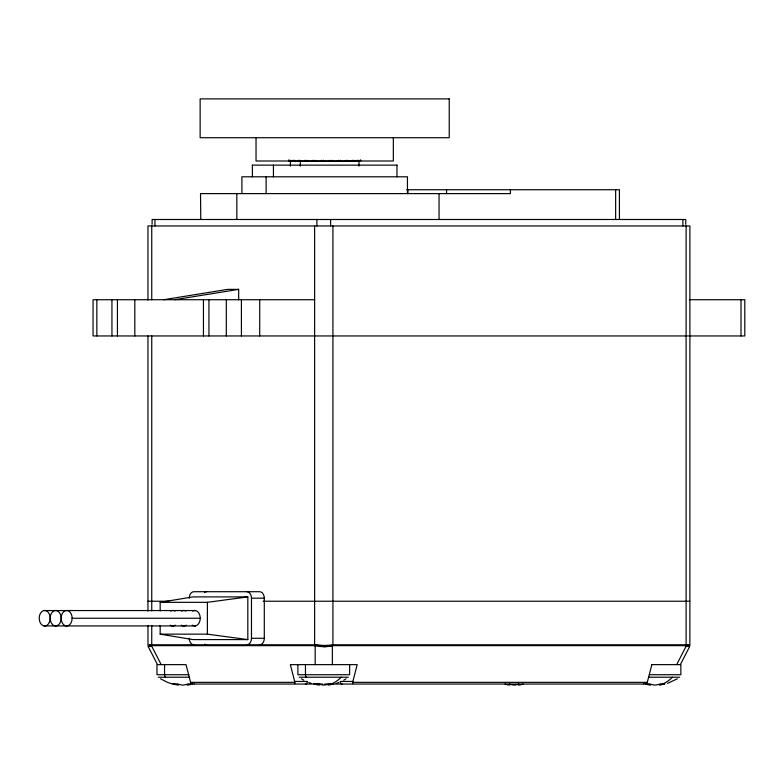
<?xml version="1.0" encoding="UTF-8"?>
<svg xmlns="http://www.w3.org/2000/svg" width="784" height="784" viewBox="0 0 784 784"><rect width="100%" height="100%" fill="white"/><g stroke="black" fill="none" stroke-linecap="round" stroke-linejoin="round"><path stroke-width="1.18" d="M352.751 683.736L352.751 682.345A2.911 1.931 -62.8 0 1 352.869 681.453L357.2 664.636L290.335 664.636L294.666 681.453A2.911 1.931 62.8 0 1 294.784 682.345L294.784 683.736M349.644 664.636L349.644 674.72L297.891 674.72L297.891 664.636M358.964 166.149L358.964 161.259L360.072 160.269M304.858 160.269L304.653 161.259M651.837 664.636L647.506 681.453A2.911 1.931 -62.8 0 1 647.163 682.345L352.751 682.345M353.76 160.269L353.496 161.259M312.689 160.269L312.179 161.259M676.67 664.636L686.412 645.702A2.587 1.911 -76.4 0 0 686.627 644.811L688.822 645.242M680.345 664.636L689.616 646.633L686.412 645.702A3.587 2.381 -62.8 0 0 686 645.653L332.808 645.653A3.587 2.381 -62.8 0 0 332.367 645.702A12.818 3.587 0 0 1 314.972 645.663M358.092 160.269L357.514 161.259M321.224 160.269L320.421 161.259M360.473 160.269L359.621 161.259L360.777 160.269M360.905 160.269L359.925 161.259L289.443 161.259L288.463 160.269M329.956 160.269L328.917 161.259M338.374 160.269L337.169 161.259M357.181 160.269L355.877 161.259M346.009 160.269L344.695 161.259M352.398 160.269L351.056 161.259M343.764 680.189L346.126 678.777M677.356 678.777L667.419 683.432M336.189 683.432L338.786 682.521M148.294 646.614L149.029 646.398M149.401 646.3L151.439 645.702A3.587 2.381 62.8 0 1 151.861 645.653L314.727 645.653A3.587 2.381 62.8 0 1 315.168 645.702L315.168 664.636M148.362 646.594L150.891 645.859M315.168 645.702A2.587 1.695 -77.8 0 1 315.168 644.811A5.4 3.479 57.2 0 0 314.619 644.762L151.743 644.762A5.4 3.479 57.2 0 0 151.224 644.811L147.99 645.438L147.96 625.544M149.029 645.242L150.665 644.928M160.171 610.893L160.171 602.328L192.923 596.889L247.822 596.889L247.822 639.587L192.923 639.587L160.171 634.148L160.171 625.583M163.64 299.723L227.693 289.365L238.669 289.365L238.669 299.723M174.616 299.723L238.669 289.365M160.171 602.328L207.378 602.328L247.822 596.889M187.219 685.108A41.395 29.126 81.9 0 0 192.55 683.805L188.376 683.805A41.395 29.126 -81.9 0 1 182.858 685.108A41.395 29.126 81.9 0 1 177.331 683.805A39.288 23.148 -46.8 0 1 173.166 683.805A41.395 29.126 -81.9 0 0 178.497 685.108M328.124 685.108A41.395 29.126 81.9 0 0 333.465 683.805L329.29 683.805A41.395 29.126 -81.9 0 1 323.763 685.108A41.395 29.126 81.9 0 1 318.245 683.805A39.288 23.148 -46.8 0 1 314.07 683.805A41.395 29.126 -81.9 0 0 319.411 685.108M659.354 685.108A41.395 29.126 81.9 0 0 664.695 683.805L660.52 683.805A41.395 29.126 -81.9 0 1 655.003 685.108A41.395 29.126 81.9 0 1 649.475 683.805A39.288 23.148 -46.8 0 1 645.301 683.805A41.395 29.126 -81.9 0 0 650.642 685.108M324.351 646.633L323.772 646.633L324.498 646.624A12.848 3.636 0 0 0 332.426 645.722M252.232 165.14L397.135 165.14M406.72 189.728L619.419 189.728L619.429 219.491M314.619 299.723L93.061 299.723L93.051 335.954L744.79 335.954L744.8 299.723L689.401 299.723M246.911 591.714A6.468 4.577 -90 0 1 251.478 598.182L264.296 598.182L264.296 638.294A6.468 4.577 -90 0 1 259.72 644.762M147.96 601.23L168.893 601.23M263.189 601.23L689.891 601.23M43.904 610.55L195.53 610.55M72.138 618.243A7.762 5.488 -90 0 0 66.65 610.471A7.762 5.488 -90 0 0 61.162 618.243A7.762 5.488 90 0 1 55.674 626.004A7.762 5.488 90 0 1 50.176 618.243A7.762 5.488 -90 0 1 55.674 610.471A7.762 5.488 -90 0 1 61.162 618.243A7.762 5.488 90 0 0 66.65 626.004A7.762 5.488 90 0 0 72.138 618.243L200.243 618.243A7.762 5.488 90 0 0 192.599 611.089M43.904 625.926L195.53 625.926M160.171 634.148L207.378 634.148L247.822 639.587M246.911 644.762A6.468 4.577 -90 0 0 251.478 638.294L264.296 638.294M651.7 664.636L680.875 664.636L680.875 674.72L649.838 674.72M188.944 674.72L156.976 674.72L156.976 664.636L186.024 664.636L190.355 681.453A2.911 1.931 62.8 0 0 190.688 682.345L294.784 682.345M158.25 677.219L189.228 677.219M299.165 677.219L348.37 677.219M648.623 677.219L679.601 677.219M294.666 681.453L307.299 681.453M352.869 681.453L340.236 681.453A2.587 1.833 90 0 0 342.069 684.04M194.128 684.04L322.802 684.04M324.733 684.04L643.723 684.04M314.825 683.864L314.07 683.805M173.666 683.844L173.166 683.805M688.95 645.261L689.871 645.438L689.9 225.959L147.96 225.959L147.96 300.086M689.097 645.291L686.627 644.811A5.4 3.479 -57.2 0 0 686.108 644.762L332.916 644.762A5.4 3.479 -57.2 0 0 332.367 644.811A12.809 2.45 0 0 1 315.07 644.811A12.838 2.538 0 0 0 323.459 645.536M173.078 684.167L167.835 682.521L160.495 678.777M686.412 645.702L689.508 646.604M308.749 682.521L311.346 683.432M301.409 678.777L303.771 680.189M301.066 161.259L299.723 160.269M295.49 161.259L294.167 160.269M308.014 161.259L306.74 160.269M291.619 161.259L290.374 160.269M289.737 160.269L290.472 161.259L290.403 166.149M315.923 161.259L314.786 160.269M288.581 160.269L289.659 161.259L288.894 160.269M324.351 161.259L323.42 160.269M332.788 161.259L332.122 160.269M161.181 664.636L151.439 645.702A2.587 1.911 76.4 0 1 151.224 644.811M148.245 646.633L157.506 664.636M293.471 161.259L293.03 160.269M340.766 161.259L340.393 160.269M298.302 161.259L298.175 160.269M347.802 161.259L347.743 160.269M200.773 219.491L200.528 193.609L510.413 193.609L510.413 189.728M741.007 299.723L741.007 335.954M686.108 225.959L686.108 644.762A2.587 1.833 -90 0 1 686 645.653M685.745 224.342L685.745 219.491L152.116 219.491L152.106 224.342M682.903 219.491L682.903 225.959M615.646 189.728L615.646 219.491M446.537 189.728L446.537 193.609M439.05 193.609L439.05 219.491M407.935 189.728L407.935 193.609M407.445 193.609L407.445 176.792L241.884 176.792L241.923 193.609M396.959 165.14L396.959 176.792M393.333 137.71L393.333 161.004L256.035 161.004L256.035 137.71M332.916 225.959L332.916 644.762A2.587 1.833 90 0 1 332.808 645.653M332.367 664.636L332.367 645.702A2.587 1.695 77.8 0 0 332.367 644.811M330.632 219.491L330.632 225.959M316.903 219.491L316.903 225.959M314.619 225.959L314.619 644.762A2.587 1.833 -90 0 0 314.727 645.653M305.466 664.636L305.466 674.72A3.107 2.195 -90 0 0 306.358 677.219M300.321 161.259L300.321 166.149M273.44 165.14L273.44 176.792M266.119 176.792L266.119 193.609M259.72 299.723L259.72 335.954M252.399 165.14L252.399 176.792M251.478 598.182L251.478 638.294M241.413 299.723L241.413 335.954M236.837 193.609L236.837 219.491M226.321 299.723L226.321 335.954M208.936 299.723L208.936 335.954M207.378 602.328L207.378 634.148M203.448 299.723L203.448 335.954M164.552 664.636L164.552 674.72A3.107 2.195 90 0 0 165.444 677.219M154.948 219.491L154.948 225.959M151.743 225.959L151.743 299.723M151.743 335.954L151.743 610.903M151.743 625.416L151.743 644.762A2.587 1.833 -90 0 0 151.861 645.653M147.96 335.954L147.96 611.177M134.819 299.723L134.819 335.954M117.433 299.723L117.433 335.954M111.945 299.723L111.945 335.954M96.844 299.723L96.844 335.954M647.27 682.423A3.871 3.871 0 0 1 643.742 683.883M307.289 681.649A2.587 1.833 -90 0 1 305.466 684.04M194.109 683.883A3.871 3.871 0 0 1 190.581 682.423M518.93 684.05A41.395 29.126 -81.9 0 1 514.088 685.108A41.395 29.126 81.9 0 1 509.247 684.05M509.727 685.108A41.395 29.126 -81.9 0 1 505.043 684.05M523.134 684.05A41.395 29.126 81.9 0 1 518.449 685.108M341.177 677.219A41.405 29.282 -90 0 1 331.416 683.903M333.465 683.805A39.288 23.148 46.8 0 1 331.936 683.893M672.407 677.219A41.405 29.282 90 0 1 662.647 683.903M664.695 683.805A39.288 23.148 46.8 0 1 664.44 683.824M192.247 683.148A41.405 29.282 90 0 1 190.512 683.903M192.55 683.805A39.288 23.148 46.8 0 1 191.796 683.864M200.243 618.243A7.762 5.488 -90 0 1 192.237 625.142M193.834 644.762A6.468 4.577 -90 0 1 189.258 638.294M189.258 598.182A6.468 4.577 -90 0 1 193.834 591.714L259.72 591.714A6.468 4.577 -90 0 1 264.296 598.182M206.643 644.762A6.468 4.577 -90 0 1 204.663 644.125M204.663 592.351A6.468 4.577 -90 0 1 206.643 591.714M181.623 611.089A7.762 5.488 -90 0 1 185.916 611.089M186.278 625.142A7.762 5.488 90 0 1 181.261 625.142M170.647 611.089A7.762 5.488 -90 0 1 174.94 611.089M175.302 625.142A7.762 5.488 90 0 1 170.285 625.142M449.232 98.892L200.136 98.892L200.136 137.71L449.232 137.71L449.232 98.892M49.343 622.359A7.762 5.488 -90 0 0 44.894 610.481A7.762 5.488 -90 0 0 39.837 621.869A7.762 5.488 -90 0 0 49.343 622.359"/></g></svg>
